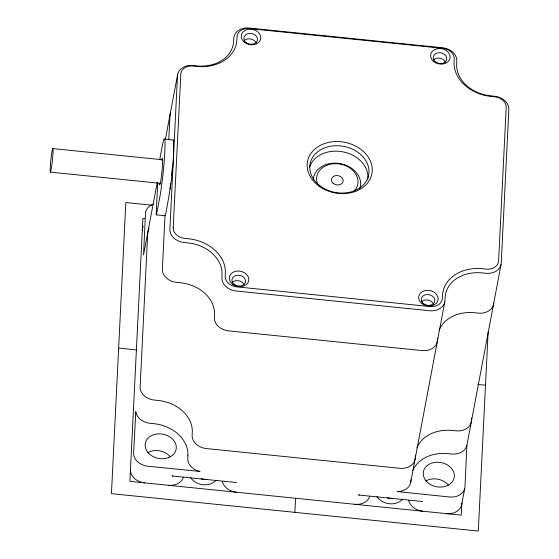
<?xml version="1.0" encoding="UTF-8"?>
<svg xmlns="http://www.w3.org/2000/svg" width="559" height="559" viewBox="0 0 559 559"><rect width="100%" height="100%" fill="white"/><g stroke="black" fill="none" stroke-linecap="round" stroke-linejoin="round"><path stroke-width="0.84" d="M501.046 264.582L466.891 445.313L464.969 486.763A14.904 11.711 10.7 0 1 449.597 496.993L397.393 491.571A14.904 11.711 10.7 0 0 410.83 481.243L410.9 479.713M157.743 182.381L156.247 212.567A5.96 0.398 -84.2 0 0 156.702 213.636L159.776 197.341A32.785 2.187 -84.2 0 0 164.821 151.594A32.785 2.187 -84.2 0 0 162.334 145.689L159.741 159.413M165.038 215.208L162.369 269.117A14.904 11.711 10.7 0 0 176.581 282.365L180.424 282.756A35.762 28.111 10.7 0 1 214.53 314.549L214.383 317.603A14.904 11.711 10.7 0 0 228.596 330.851L422.08 350.577A14.904 11.711 10.7 0 0 437.452 340.347L437.564 338.055M168.762 139.911L169.964 115.566A14.904 11.711 10.7 0 1 170.621 112.576M170.125 188.998L170.383 183.785M171.802 175.512L172.137 168.65M294.866 512.358L295.564 498.272M415.323 455.774L415.204 458.059A14.904 11.711 10.7 0 1 399.832 468.295L206.348 448.563A14.904 11.711 10.7 0 1 192.142 435.314L192.289 432.261A35.762 28.111 10.7 0 0 158.183 400.468L154.34 400.076A14.904 11.711 10.7 0 1 140.127 386.828L147.723 233.278A14.904 11.711 10.7 0 1 148.38 230.294M461.846 502.939L461.238 515.146L129.898 481.369L142.894 218.429L144.627 218.604M471.516 419.746L471.6 418.013M488.133 332.165L478.301 531.05L111.451 493.66L125.838 202.533L151.796 205.181M157.275 182.283L143.544 254.939L145.466 213.496A14.904 11.711 10.7 0 1 153.369 204.084M165.331 139.638L177.699 74.2M410.627 482.759L444.775 302.021M461.615 504.945L464.767 488.28M216.228 480.216C209.38 487.574 196.076 485.729 190.605 477.61M402.613 499.222C395.765 506.58 382.461 504.735 376.99 496.609M172.92 140.092L173.5 140.071C174.534 165.038 170.236 190.067 165.576 214.544A5.96 0.398 -84.2 0 1 165.101 215.334M164.619 139.163L173.5 140.071M52.888 148.589A11.921 0.797 -84.2 0 1 51.498 167.546A11.921 0.797 -84.2 0 1 50.394 164.919A11.921 0.797 -84.2 0 1 52.888 148.589L162.592 159.776M50.296 172.116L160.859 183.387M156.282 214.824L165.157 215.732M477.896 384.473L485.505 385.249M118.648 348.089L136.396 349.899M416.93 447.843A35.762 28.111 10.7 0 1 452.252 430.458L456.102 430.849A14.904 11.711 10.7 0 0 471.475 420.613M148.694 229.588A14.904 11.711 10.7 0 1 149.071 228.904M493.716 302.901A14.904 11.711 10.7 0 1 478.343 313.131L474.5 312.74A35.762 28.111 10.7 0 0 439.171 330.124M206.474 479.44A14.904 11.711 10.7 0 1 201.086 478.777M392.858 498.446A14.904 11.711 10.7 0 1 387.471 497.783M369.709 496.336A14.904 11.711 10.7 0 1 354.734 504.302M359.409 494.953A14.904 11.711 10.7 0 1 358.452 494.981L422.632 501.528A14.904 11.711 10.7 0 1 421.682 501.304M142.321 230.154A14.904 11.711 10.7 0 1 142.72 227.897M142.978 227.171A14.904 11.711 10.7 0 1 143.293 226.465M235.297 482.298A14.904 11.711 10.7 0 0 236.247 482.522L172.067 475.975A14.904 11.711 10.7 0 0 173.024 475.947M236.394 492.234A14.904 11.711 10.7 0 1 222.356 481.306M183.324 477.33A14.904 11.711 10.7 0 1 168.35 485.296M461.818 503.421A14.904 11.711 10.7 0 1 446.445 513.651M422.779 511.24A14.904 11.711 10.7 0 1 408.741 500.312M144.683 482.885A14.904 11.711 10.7 0 1 130.471 469.637M466.891 445.313A14.904 11.711 10.7 0 1 451.721 454.027L447.871 453.635A35.762 28.111 10.7 0 0 412.787 470.447M147.758 452.629A15.68 12.319 10.7 0 1 159.189 450.743L160.195 450.924A15.68 12.319 10.7 0 1 170.278 456.703M425.853 480.985A15.68 12.319 10.7 0 1 433.218 478.895L434.231 478.867A15.68 12.319 10.7 0 1 437.285 479.098L438.298 479.28A15.68 12.319 10.7 0 1 448.374 485.058M317.875 184.596A20.865 16.393 10.7 0 1 340.375 164.15A20.865 16.393 10.7 0 1 353.819 191.409M313.306 179.656A23.841 18.74 10.7 0 1 340.48 163.661A23.841 18.74 10.7 0 1 359.877 188.495M309.553 167.288A29.802 23.422 10.7 0 1 343.359 151.943A29.802 23.422 10.7 0 1 367.787 179.369M232.181 282.505A6.855 5.387 10.7 0 1 238.623 280.779A6.855 5.387 10.7 0 1 244.08 284.657M421.793 301.553A6.855 5.387 10.7 0 1 428.404 300.176A6.855 5.387 10.7 0 1 433.56 304.313M243.899 40.954A6.855 5.387 10.7 0 1 250.586 38.948A6.855 5.387 10.7 0 1 256.183 43.176M161.712 160.279A13.409 0.894 -84.2 0 1 162.075 170.313A13.409 0.894 -84.2 0 1 159.462 183.855M433.491 59.988A6.855 5.387 10.7 0 1 440.15 58.297A6.855 5.387 10.7 0 1 445.53 62.482M173.199 227.723L173.192 228.379A11.921 9.37 10.7 0 0 183.792 238.26L190.926 239.07A38.746 30.452 10.7 0 1 225.382 271.192L225.207 276.866A11.921 9.37 10.7 0 0 235.807 286.746L430.842 306.632A11.921 9.37 10.7 0 0 442.309 299.002L442.693 293.349A38.746 30.452 10.7 0 1 479.964 268.544L487.106 269.186A11.921 9.37 10.7 0 0 498.572 261.556L506.23 106.783A11.921 9.37 10.7 0 0 495.63 96.903L488.496 96.085A38.746 30.452 10.7 0 1 454.041 63.971L454.215 58.297A11.921 9.37 10.7 0 0 443.615 48.416L248.587 28.523A11.921 9.37 10.7 0 0 237.121 36.153L236.73 41.806A38.746 30.452 10.7 0 1 199.458 66.612L192.317 65.969A11.921 9.37 10.7 0 0 180.85 73.599L173.199 227.723M177.496 75.724L169.894 229.274A14.904 11.711 10.7 0 0 184.107 242.522L187.957 242.913A35.762 28.111 10.7 0 1 222.063 274.707L221.909 277.76A14.904 11.711 10.7 0 0 236.122 291.008L429.605 310.734A14.904 11.711 10.7 0 0 444.978 300.504L445.132 297.451A35.762 28.111 10.7 0 1 482.026 272.897L485.869 273.288A14.904 11.711 10.7 0 0 501.248 263.058L508.844 109.508A14.904 11.711 10.7 0 0 494.631 96.26L490.788 95.868A35.762 28.111 10.7 0 1 456.675 64.075L456.829 61.022A14.904 11.711 10.7 0 0 442.616 47.774L249.132 28.048A14.904 11.711 10.7 0 0 233.76 38.278L233.613 41.331A35.762 28.111 10.7 0 1 196.712 65.885L192.869 65.494A14.904 11.711 10.7 0 0 177.496 75.724M187.908 455.445L187.761 458.499A14.904 11.711 10.7 0 0 200.045 471.447L147.828 466.22A14.904 11.711 10.7 0 1 133.622 452.972L135.795 411.557A14.904 11.711 10.7 0 0 149.959 423.254L153.802 423.652A35.762 28.111 10.7 0 1 187.908 455.445M427.509 465.319L426.831 465.878A15.68 12.319 10.7 0 0 426.706 481.606A15.68 12.319 10.7 0 0 446.054 486.141L446.941 485.806A15.68 12.319 10.7 0 0 450.91 467.708A15.68 12.319 10.7 0 0 427.509 465.319M168.846 457.451L167.959 457.786A15.68 12.319 10.7 0 1 145.137 444.985A15.68 12.319 10.7 0 1 168.441 436.076A15.68 12.319 10.7 0 1 168.846 457.451M332.968 183.149A5.96 4.682 10.7 0 0 342.974 182.052A5.96 4.682 10.7 0 0 336.008 175.568A5.96 4.682 10.7 0 0 332.968 183.149M320.44 186.182A29.802 23.422 10.7 0 0 368.549 175.449A29.802 23.422 10.7 0 0 329.125 146.542A29.802 23.422 10.7 0 0 320.44 186.182M234.361 284.51A6.855 5.387 10.7 0 0 245.429 282.043A6.855 5.387 10.7 0 0 236.359 275.398A6.855 5.387 10.7 0 0 234.361 284.51M244.779 42.554A9.838 7.728 10.7 0 0 260.655 39.011A9.838 7.728 10.7 0 0 247.644 29.473A9.838 7.728 10.7 0 0 244.779 42.554M246.33 42.687A6.855 5.387 10.7 0 0 257.392 40.213A6.855 5.387 10.7 0 0 248.322 33.568A6.855 5.387 10.7 0 0 246.33 42.687M423.701 303.823A6.855 5.387 10.7 0 0 434.769 301.35A6.855 5.387 10.7 0 0 425.699 294.705A6.855 5.387 10.7 0 0 423.701 303.823M422.15 303.691A9.838 7.728 10.7 0 0 438.032 300.148A9.838 7.728 10.7 0 0 425.015 290.61A9.838 7.728 10.7 0 0 422.15 303.691M434.119 61.86A9.838 7.728 10.7 0 0 449.995 58.318A9.838 7.728 10.7 0 0 436.984 48.78A9.838 7.728 10.7 0 0 434.119 61.86M435.671 61.993A6.855 5.387 10.7 0 0 446.732 59.52A6.855 5.387 10.7 0 0 437.669 52.874A6.855 5.387 10.7 0 0 435.671 61.993M318.889 186.049A32.785 25.77 10.7 0 0 371.812 174.24A32.785 25.77 10.7 0 0 328.44 142.447A32.785 25.77 10.7 0 0 318.889 186.049M232.81 284.384A9.838 7.728 10.7 0 0 248.692 280.842A9.838 7.728 10.7 0 0 235.674 271.304A9.838 7.728 10.7 0 0 232.81 284.384"/></g></svg>
